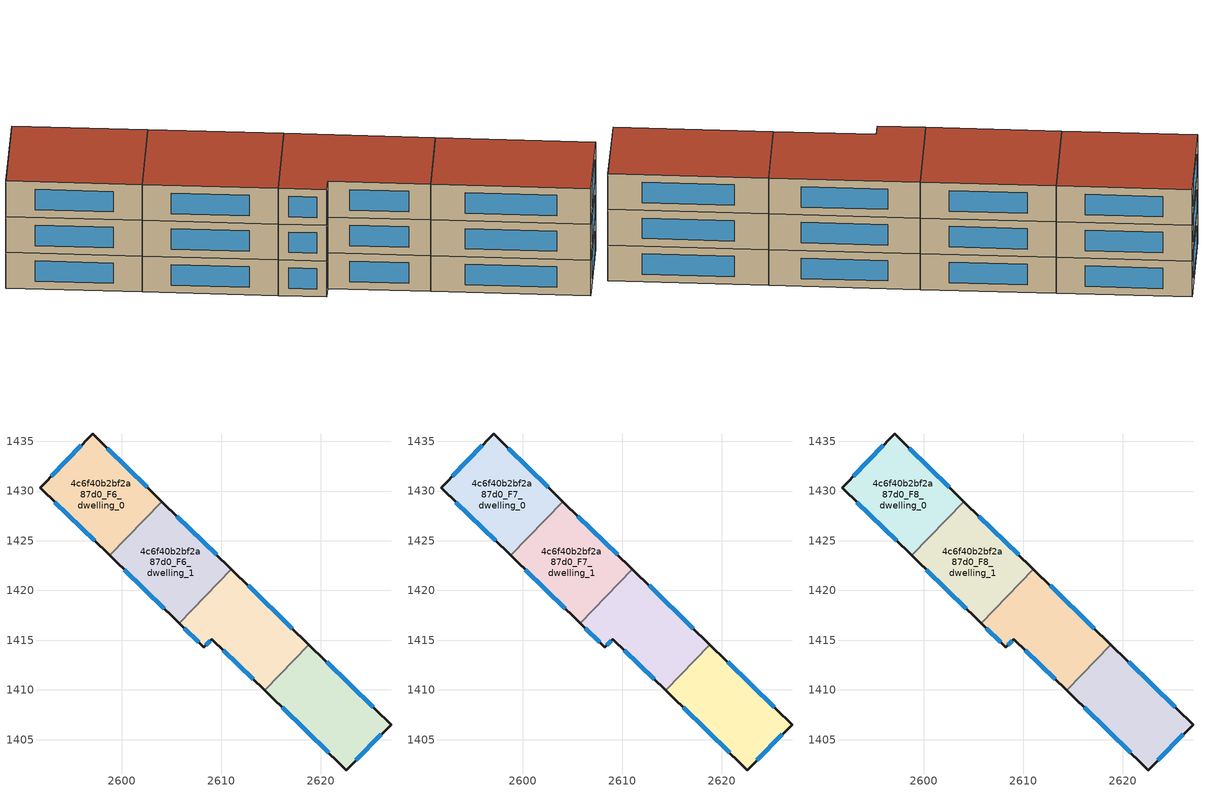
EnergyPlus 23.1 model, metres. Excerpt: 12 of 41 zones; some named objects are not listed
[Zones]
4c6f40b2bf2a87d0_F6_dwelling_0
 floor to 4c6f40b2bf2a87d0_F5_dwelling_0 (EU_floor_Construction): 2604.05,1428.94 2598.78,1423.54 2591.78,1430.35 2597.07,1435.74 z18
 wall outside (EU_wall_Construction): 2604.05,1428.94 2597.07,1435.74 2591.78,1430.35 2598.78,1423.54 z18:21
 wall to 4c6f40b2bf2a87d0_F6_dwelling_1 (EU_wall_Construction): 2598.78,1423.54 2604.05,1428.94 z18:21
 window (EU_Window_Construction): 2595.94,1434.58 2592.92,1431.5 / 2602.55,1430.4 2598.57,1434.28 / 2593.28,1428.89 2597.28,1424.99 z18.64:20.36
4c6f40b2bf2a87d0_F6_dwelling_1
 floor to 4c6f40b2bf2a87d0_F5_dwelling_1 (EU_floor_Construction): 2611.04,1422.14 2605.77,1416.73 2598.78,1423.54 2604.05,1428.94 z18
 wall outside (EU_wall_Construction): 2611.04,1422.14 2604.05,1428.94 / 2598.78,1423.54 2605.77,1416.73 z18:21
 wall to 4c6f40b2bf2a87d0_F6_dwelling_2 (EU_wall_Construction): 2605.77,1416.73 2611.04,1422.14 z18:21
 window (EU_Window_Construction): 2609.54,1423.6 2605.55,1427.49 / 2600.28,1422.08 2604.27,1418.19 z18.64:20.36
4c6f40b2bf2a87d0_F6_dwelling_2
 floor to 4c6f40b2bf2a87d0_F5_dwelling_2 (EU_floor_Construction): 2618.83,1414.55 2614.36,1409.96 2609.08,1415.11 2608.27,1414.29 2605.77,1416.73 2611.04,1422.14 z18
 wall outside (EU_wall_Construction): 2605.77,1416.73 2608.27,1414.29 2609.08,1415.11 2614.36,1409.96 / 2618.83,1414.55 2611.04,1422.14 z18:21
 wall to 4c6f40b2bf2a87d0_F6_dwelling_3 (EU_wall_Construction): 2614.36,1409.96 2618.83,1414.55 z18:21
 window (EU_Window_Construction): 2608.44,1414.47 2608.9,1414.94 / 2606.31,1416.21 2607.74,1414.82 / 2617.16,1416.18 2612.71,1420.51 / 2610.21,1414.01 2613.23,1411.07 z18.64:20.36
4c6f40b2bf2a87d0_F6_dwelling_3
 floor to 4c6f40b2bf2a87d0_F5_dwelling_3 (EU_floor_Construction): 2627.08,1406.52 2622.59,1401.95 2614.36,1409.96 2618.83,1414.55 z18
 wall outside (EU_wall_Construction): 2614.36,1409.96 2622.59,1401.95 2627.08,1406.52 2618.83,1414.55 z18:21
 window (EU_Window_Construction): 2625.31,1408.24 2620.6,1412.83 / 2623.55,1402.93 2626.12,1405.54 / 2616.12,1408.25 2620.83,1403.66 z18.64:20.36
4c6f40b2bf2a87d0_F7_dwelling_0
 floor to 4c6f40b2bf2a87d0_F6_dwelling_0 (EU_floor_Construction): 2604.05,1428.94 2598.78,1423.54 2591.78,1430.35 2597.07,1435.74 z21
 wall outside (EU_wall_Construction): 2604.05,1428.94 2597.07,1435.74 2591.78,1430.35 2598.78,1423.54 z21:24
 wall to 4c6f40b2bf2a87d0_F7_dwelling_1 (EU_wall_Construction): 2598.78,1423.54 2604.05,1428.94 z21:24
 window (EU_Window_Construction): 2595.94,1434.58 2592.92,1431.5 / 2602.55,1430.4 2598.57,1434.28 / 2593.28,1428.89 2597.28,1424.99 z21.64:23.36
4c6f40b2bf2a87d0_F7_dwelling_1
 floor to 4c6f40b2bf2a87d0_F6_dwelling_1 (EU_floor_Construction): 2611.04,1422.14 2605.77,1416.73 2598.78,1423.54 2604.05,1428.94 z21
 wall outside (EU_wall_Construction): 2611.04,1422.14 2604.05,1428.94 / 2598.78,1423.54 2605.77,1416.73 z21:24
 wall to 4c6f40b2bf2a87d0_F7_dwelling_2 (EU_wall_Construction): 2605.77,1416.73 2611.04,1422.14 z21:24
 window (EU_Window_Construction): 2609.54,1423.6 2605.55,1427.49 / 2600.28,1422.08 2604.27,1418.19 z21.64:23.36
4c6f40b2bf2a87d0_F7_dwelling_2
 floor to 4c6f40b2bf2a87d0_F6_dwelling_2 (EU_floor_Construction): 2618.83,1414.55 2614.36,1409.96 2609.08,1415.11 2608.27,1414.29 2605.77,1416.73 2611.04,1422.14 z21
 wall outside (EU_wall_Construction): 2605.77,1416.73 2608.27,1414.29 2609.08,1415.11 2614.36,1409.96 / 2618.83,1414.55 2611.04,1422.14 z21:24
 wall to 4c6f40b2bf2a87d0_F7_dwelling_3 (EU_wall_Construction): 2614.36,1409.96 2618.83,1414.55 z21:24
 window (EU_Window_Construction): 2608.44,1414.47 2608.9,1414.94 / 2606.31,1416.21 2607.74,1414.82 / 2617.16,1416.18 2612.71,1420.51 / 2610.21,1414.01 2613.23,1411.07 z21.64:23.36
4c6f40b2bf2a87d0_F7_dwelling_3
 floor to 4c6f40b2bf2a87d0_F6_dwelling_3 (EU_floor_Construction): 2627.08,1406.52 2622.59,1401.95 2614.36,1409.96 2618.83,1414.55 z21
 wall outside (EU_wall_Construction): 2614.36,1409.96 2622.59,1401.95 2627.08,1406.52 2618.83,1414.55 z21:24
 window (EU_Window_Construction): 2625.31,1408.24 2620.6,1412.83 / 2623.55,1402.93 2626.12,1405.54 / 2616.12,1408.25 2620.83,1403.66 z21.64:23.36
4c6f40b2bf2a87d0_F8_dwelling_0
 floor to 4c6f40b2bf2a87d0_F7_dwelling_0 (EU_floor_Construction): 2604.05,1428.94 2598.78,1423.54 2591.78,1430.35 2597.07,1435.74 z24
 wall outside (EU_wall_Construction): 2604.05,1428.94 2597.07,1435.74 2591.78,1430.35 2598.78,1423.54 z24:27
 wall to 4c6f40b2bf2a87d0_F8_dwelling_1 (EU_wall_Construction): 2598.78,1423.54 2604.05,1428.94 z24:27
 window (EU_Window_Construction): 2595.94,1434.58 2592.92,1431.5 / 2602.55,1430.4 2598.57,1434.28 / 2593.28,1428.89 2597.28,1424.99 z24.64:26.36
 roof outside (EU_roof_Construction): 2598.78,1423.54 2604.05,1428.94 2597.07,1435.74 2591.78,1430.35 z27
4c6f40b2bf2a87d0_F8_dwelling_1
 floor to 4c6f40b2bf2a87d0_F7_dwelling_1 (EU_floor_Construction): 2611.04,1422.14 2605.77,1416.73 2598.78,1423.54 2604.05,1428.94 z24
 wall outside (EU_wall_Construction): 2611.04,1422.14 2604.05,1428.94 / 2598.78,1423.54 2605.77,1416.73 z24:27
 wall to 4c6f40b2bf2a87d0_F8_dwelling_2 (EU_wall_Construction): 2605.77,1416.73 2611.04,1422.14 z24:27
 window (EU_Window_Construction): 2609.54,1423.6 2605.55,1427.49 / 2600.28,1422.08 2604.27,1418.19 z24.64:26.36
 roof outside (EU_roof_Construction): 2605.77,1416.73 2611.04,1422.14 2604.05,1428.94 2598.78,1423.54 z27
4c6f40b2bf2a87d0_F8_dwelling_2
 floor to 4c6f40b2bf2a87d0_F7_dwelling_2 (EU_floor_Construction): 2618.83,1414.55 2614.36,1409.96 2609.08,1415.11 2608.27,1414.29 2605.77,1416.73 2611.04,1422.14 z24
 wall outside (EU_wall_Construction): 2605.77,1416.73 2608.27,1414.29 2609.08,1415.11 2614.36,1409.96 / 2618.83,1414.55 2611.04,1422.14 z24:27
 wall to 4c6f40b2bf2a87d0_F8_dwelling_3 (EU_wall_Construction): 2614.36,1409.96 2618.83,1414.55 z24:27
 window (EU_Window_Construction): 2608.44,1414.47 2608.9,1414.94 / 2606.31,1416.21 2607.74,1414.82 / 2617.16,1416.18 2612.71,1420.51 / 2610.21,1414.01 2613.23,1411.07 z24.64:26.36
 roof outside (EU_roof_Construction): 2614.36,1409.96 2618.83,1414.55 2611.04,1422.14 2605.77,1416.73 2608.27,1414.29 2609.08,1415.11 z27
4c6f40b2bf2a87d0_F8_dwelling_3
 floor to 4c6f40b2bf2a87d0_F7_dwelling_3 (EU_floor_Construction): 2627.08,1406.52 2622.59,1401.95 2614.36,1409.96 2618.83,1414.55 z24
 wall outside (EU_wall_Construction): 2614.36,1409.96 2622.59,1401.95 2627.08,1406.52 2618.83,1414.55 z24:27
 window (EU_Window_Construction): 2625.31,1408.24 2620.6,1412.83 / 2623.55,1402.93 2626.12,1405.54 / 2616.12,1408.25 2620.83,1403.66 z24.64:26.36
 roof outside (EU_roof_Construction): 2622.59,1401.95 2627.08,1406.52 2618.83,1414.55 2614.36,1409.96 z27
[Building]
EU S2 Campaign: North Axis=0; Terrain=City; Solar Distribution=FullExterior
[Site:Location]
Yerevan-Zvartnots.Intl.AP: Latitude=40.15; Longitude=44.383; Time Zone=4; Elevation=854
[SizingPeriod:WeatherFileDays]
AnnualSizingPeriod: Begin Month=1; Begin Day of Month=1; End Month=12; End Day of Month=31; Day of Week for Start Day=Monday; Use Weather File Daylight Saving Period=No; Use Weather File Rain and Snow Indicators=No
[MATERIAL]
EU_InternalMass_Material: Roughness=MediumRough; Thickness=0.1; Conductivity=1; Density=1800; Specific Heat=900; Thermal Absorptance=0.9; Solar Absorptance=0.7; Visible Absorptance=0.7
[MATERIAL:NOMASS] Roughness=MediumRough; Thermal Absorptance=0.9; Solar Absorptance=0.7; Visible Absorptance=0.7
Name | Thermal Resistance
EU_wall_NoMass | 1.05043
EU_roof_NoMass | 1.45357
EU_floor_NoMass | 0.478065
[WINDOWMATERIAL:SIMPLEGLAZINGSYSTEM]
EU_Window_SimpleGlazing: UFactor=2.5566; Solar Heat Gain Coefficient=0.75; Visible Transmittance=0.75
[CONSTRUCTION]
EU_wall_Construction: EU_wall_NoMass
EU_roof_Construction: EU_roof_NoMass
EU_floor_Construction: EU_floor_NoMass
EU_Window_Construction: EU_Window_SimpleGlazing
EU_InternalMass_Construction: EU_InternalMass_Material
[ZONE] Type=1; Multiplier=1; Ceiling Height=autocalculate; Floor Area=autocalculate; Part of Total Floor Area=Yes
Name | Volume
4c6f40b2bf2a87d0_F6_dwelling_0; 4c6f40b2bf2a87d0_F7_dwelling_0; 4c6f40b2bf2a87d0_F8_dwelling_0 | 220.94
4c6f40b2bf2a87d0_F6_dwelling_1; 4c6f40b2bf2a87d0_F7_dwelling_1; 4c6f40b2bf2a87d0_F8_dwelling_1 | 220.938
4c6f40b2bf2a87d0_F6_dwelling_2; 4c6f40b2bf2a87d0_F7_dwelling_2; 4c6f40b2bf2a87d0_F8_dwelling_2 | 220.93
4c6f40b2bf2a87d0_F6_dwelling_3; 4c6f40b2bf2a87d0_F7_dwelling_3; 4c6f40b2bf2a87d0_F8_dwelling_3 | 220.931
[INTERNALMASS] Construction=EU_InternalMass_Construction
Name | Zone or ZoneList | Surface Area
4c6f40b2bf2a87d0_F6_dwelling_0_EU_InternalMass | 4c6f40b2bf2a87d0_F6_dwelling_0 | 73.6467
4c6f40b2bf2a87d0_F6_dwelling_1_EU_InternalMass | 4c6f40b2bf2a87d0_F6_dwelling_1 | 73.6461
4c6f40b2bf2a87d0_F6_dwelling_2_EU_InternalMass | 4c6f40b2bf2a87d0_F6_dwelling_2 | 73.6434
4c6f40b2bf2a87d0_F6_dwelling_3_EU_InternalMass | 4c6f40b2bf2a87d0_F6_dwelling_3 | 73.6437
4c6f40b2bf2a87d0_F7_dwelling_0_EU_InternalMass | 4c6f40b2bf2a87d0_F7_dwelling_0 | 73.6467
4c6f40b2bf2a87d0_F7_dwelling_1_EU_InternalMass | 4c6f40b2bf2a87d0_F7_dwelling_1 | 73.6461
4c6f40b2bf2a87d0_F7_dwelling_2_EU_InternalMass | 4c6f40b2bf2a87d0_F7_dwelling_2 | 73.6434
4c6f40b2bf2a87d0_F7_dwelling_3_EU_InternalMass | 4c6f40b2bf2a87d0_F7_dwelling_3 | 73.6437
4c6f40b2bf2a87d0_F8_dwelling_0_EU_InternalMass | 4c6f40b2bf2a87d0_F8_dwelling_0 | 73.6467
4c6f40b2bf2a87d0_F8_dwelling_1_EU_InternalMass | 4c6f40b2bf2a87d0_F8_dwelling_1 | 73.6461
4c6f40b2bf2a87d0_F8_dwelling_2_EU_InternalMass | 4c6f40b2bf2a87d0_F8_dwelling_2 | 73.6434
4c6f40b2bf2a87d0_F8_dwelling_3_EU_InternalMass | 4c6f40b2bf2a87d0_F8_dwelling_3 | 73.6437
[OTHEREQUIPMENT] Fuel Type=Electricity; Design Level Calculation Method=Watts/Area; Power per Zone Floor Area=1; Fraction Latent=0; Fraction Radiant=0; Fraction Lost=0; Carbon Dioxide Generation Rate=0; EndUse Subcategory=EU_Step8_InternalGains
Name | Zone or ZoneList or Space or SpaceList | Schedule
EU_Step8_InternalGain_4c6f40b2bf2a87d0_F6_dwelling_0_f000 | 4c6f40b2bf2a87d0_F6_dwelling_0 | EU_Step8_GainSchedule_4c6f40b2bf2a87d0_F6_dwelling_0_f000
EU_Step8_InternalGain_4c6f40b2bf2a87d0_F6_dwelling_1_f000 | 4c6f40b2bf2a87d0_F6_dwelling_1 | EU_Step8_GainSchedule_4c6f40b2bf2a87d0_F6_dwelling_1_f000
EU_Step8_InternalGain_4c6f40b2bf2a87d0_F6_dwelling_2_f000 | 4c6f40b2bf2a87d0_F6_dwelling_2 | EU_Step8_GainSchedule_4c6f40b2bf2a87d0_F6_dwelling_2_f000
EU_Step8_InternalGain_4c6f40b2bf2a87d0_F6_dwelling_3_f000 | 4c6f40b2bf2a87d0_F6_dwelling_3 | EU_Step8_GainSchedule_4c6f40b2bf2a87d0_F6_dwelling_3_f000
EU_Step8_InternalGain_4c6f40b2bf2a87d0_F7_dwelling_0_f000 | 4c6f40b2bf2a87d0_F7_dwelling_0 | EU_Step8_GainSchedule_4c6f40b2bf2a87d0_F7_dwelling_0_f000
EU_Step8_InternalGain_4c6f40b2bf2a87d0_F7_dwelling_1_f000 | 4c6f40b2bf2a87d0_F7_dwelling_1 | EU_Step8_GainSchedule_4c6f40b2bf2a87d0_F7_dwelling_1_f000
EU_Step8_InternalGain_4c6f40b2bf2a87d0_F7_dwelling_2_f000 | 4c6f40b2bf2a87d0_F7_dwelling_2 | EU_Step8_GainSchedule_4c6f40b2bf2a87d0_F7_dwelling_2_f000
EU_Step8_InternalGain_4c6f40b2bf2a87d0_F7_dwelling_3_f000 | 4c6f40b2bf2a87d0_F7_dwelling_3 | EU_Step8_GainSchedule_4c6f40b2bf2a87d0_F7_dwelling_3_f000
EU_Step8_InternalGain_4c6f40b2bf2a87d0_F8_dwelling_0_f000 | 4c6f40b2bf2a87d0_F8_dwelling_0 | EU_Step8_GainSchedule_4c6f40b2bf2a87d0_F8_dwelling_0_f000
EU_Step8_InternalGain_4c6f40b2bf2a87d0_F8_dwelling_1_f000 | 4c6f40b2bf2a87d0_F8_dwelling_1 | EU_Step8_GainSchedule_4c6f40b2bf2a87d0_F8_dwelling_1_f000
EU_Step8_InternalGain_4c6f40b2bf2a87d0_F8_dwelling_2_f000 | 4c6f40b2bf2a87d0_F8_dwelling_2 | EU_Step8_GainSchedule_4c6f40b2bf2a87d0_F8_dwelling_2_f000
EU_Step8_InternalGain_4c6f40b2bf2a87d0_F8_dwelling_3_f000 | 4c6f40b2bf2a87d0_F8_dwelling_3 | EU_Step8_GainSchedule_4c6f40b2bf2a87d0_F8_dwelling_3_f000
[ZONEVENTILATION:DESIGNFLOWRATE] Schedule=EU_AlwaysOn; Design Flow Rate Calculation Method=AirChanges/Hour; Air Changes per Hour=0.557805; Ventilation Type=Natural; Fan Pressure Rise=0; Fan Total Efficiency=1; Constant Term Coefficient=1; Temperature Term Coefficient=0; Velocity Term Coefficient=0; Velocity Squared Term Coefficient=0; Minimum Indoor Temperature=-100; Maximum Indoor Temperature=100; Delta Temperature=-100; Minimum Outdoor Temperature=-100; Maximum Outdoor Temperature=100; Maximum Wind Speed=40
Name | Zone or ZoneList or Space or SpaceList
EU_ConstantAir_4c6f40b2bf2a87d0_F6_dwelling_0 | 4c6f40b2bf2a87d0_F6_dwelling_0
EU_ConstantAir_4c6f40b2bf2a87d0_F6_dwelling_1 | 4c6f40b2bf2a87d0_F6_dwelling_1
EU_ConstantAir_4c6f40b2bf2a87d0_F6_dwelling_2 | 4c6f40b2bf2a87d0_F6_dwelling_2
EU_ConstantAir_4c6f40b2bf2a87d0_F6_dwelling_3 | 4c6f40b2bf2a87d0_F6_dwelling_3
EU_ConstantAir_4c6f40b2bf2a87d0_F7_dwelling_0 | 4c6f40b2bf2a87d0_F7_dwelling_0
EU_ConstantAir_4c6f40b2bf2a87d0_F7_dwelling_1 | 4c6f40b2bf2a87d0_F7_dwelling_1
EU_ConstantAir_4c6f40b2bf2a87d0_F7_dwelling_2 | 4c6f40b2bf2a87d0_F7_dwelling_2
EU_ConstantAir_4c6f40b2bf2a87d0_F7_dwelling_3 | 4c6f40b2bf2a87d0_F7_dwelling_3
EU_ConstantAir_4c6f40b2bf2a87d0_F8_dwelling_0 | 4c6f40b2bf2a87d0_F8_dwelling_0
EU_ConstantAir_4c6f40b2bf2a87d0_F8_dwelling_1 | 4c6f40b2bf2a87d0_F8_dwelling_1
EU_ConstantAir_4c6f40b2bf2a87d0_F8_dwelling_2 | 4c6f40b2bf2a87d0_F8_dwelling_2
EU_ConstantAir_4c6f40b2bf2a87d0_F8_dwelling_3 | 4c6f40b2bf2a87d0_F8_dwelling_3
[HVACTEMPLATE:THERMOSTAT] Constant Heating Setpoint=20; Constant Cooling Setpoint=50
EU_HeatOnly_4c6f40b2bf2a87d0_F7_dwelling_0; EU_HeatOnly_4c6f40b2bf2a87d0_F7_dwelling_1; EU_HeatOnly_4c6f40b2bf2a87d0_F7_dwelling_2; EU_HeatOnly_4c6f40b2bf2a87d0_F7_dwelling_3; EU_HeatOnly_4c6f40b2bf2a87d0_F8_dwelling_0; EU_HeatOnly_4c6f40b2bf2a87d0_F8_dwelling_1; EU_HeatOnly_4c6f40b2bf2a87d0_F8_dwelling_2; EU_HeatOnly_4c6f40b2bf2a87d0_F8_dwelling_3
[HVACTEMPLATE:ZONE:IDEALLOADSAIRSYSTEM] System Availability Schedule=EU_AlwaysOn; Maximum Heating Supply Air Temperature=50; Minimum Cooling Supply Air Temperature=13; Maximum Heating Supply Air Humidity Ratio=0.0156; Minimum Cooling Supply Air Humidity Ratio=0.0077; Heating Limit=NoLimit; Cooling Limit=NoLimit; Heating Availability Schedule=EU_AlwaysOn; Cooling Availability Schedule=EU_CoolingOff; Dehumidification Control Type=ConstantSensibleHeatRatio; Cooling Sensible Heat Ratio=0.7; Dehumidification Setpoint=60; Humidification Control Type=None; Humidification Setpoint=30; Outdoor Air Method=None; Outdoor Air Flow Rate per Person=0.00944; Outdoor Air Flow Rate per Zone Floor Area=0; Outdoor Air Flow Rate per Zone=0; Demand Controlled Ventilation Type=None; Outdoor Air Economizer Type=NoEconomizer; Heat Recovery Type=None; Sensible Heat Recovery Effectiveness=0.7; Latent Heat Recovery Effectiveness=0.65
Name | Template Thermostat
4c6f40b2bf2a87d0_F6_dwelling_0 | EU_HeatOnly_4c6f40b2bf2a87d0_F6_dwelling_0
4c6f40b2bf2a87d0_F6_dwelling_1 | EU_HeatOnly_4c6f40b2bf2a87d0_F6_dwelling_1
4c6f40b2bf2a87d0_F6_dwelling_2 | EU_HeatOnly_4c6f40b2bf2a87d0_F6_dwelling_2
4c6f40b2bf2a87d0_F6_dwelling_3 | EU_HeatOnly_4c6f40b2bf2a87d0_F6_dwelling_3
4c6f40b2bf2a87d0_F7_dwelling_0 | EU_HeatOnly_4c6f40b2bf2a87d0_F7_dwelling_0
4c6f40b2bf2a87d0_F7_dwelling_1 | EU_HeatOnly_4c6f40b2bf2a87d0_F7_dwelling_1
4c6f40b2bf2a87d0_F7_dwelling_2 | EU_HeatOnly_4c6f40b2bf2a87d0_F7_dwelling_2
4c6f40b2bf2a87d0_F7_dwelling_3 | EU_HeatOnly_4c6f40b2bf2a87d0_F7_dwelling_3
4c6f40b2bf2a87d0_F8_dwelling_0 | EU_HeatOnly_4c6f40b2bf2a87d0_F8_dwelling_0
4c6f40b2bf2a87d0_F8_dwelling_1 | EU_HeatOnly_4c6f40b2bf2a87d0_F8_dwelling_1
4c6f40b2bf2a87d0_F8_dwelling_2 | EU_HeatOnly_4c6f40b2bf2a87d0_F8_dwelling_2
4c6f40b2bf2a87d0_F8_dwelling_3 | EU_HeatOnly_4c6f40b2bf2a87d0_F8_dwelling_3
[SIZING:ZONE] Zone Cooling Design Supply Air Temperature Input Method=SupplyAirTemperature; Zone Cooling Design Supply Air Temperature=13; Zone Heating Design Supply Air Temperature Input Method=SupplyAirTemperature; Zone Heating Design Supply Air Temperature=50; Zone Cooling Design Supply Air Humidity Ratio=0.008; Zone Heating Design Supply Air Humidity Ratio=0.008; Cooling Design Air Flow Method=DesignDay; Cooling Design Air Flow Rate=0; Cooling Minimum Air Flow per Zone Floor Area=0.000762; Cooling Minimum Air Flow=0; Cooling Minimum Air Flow Fraction=0.2; Heating Design Air Flow Method=DesignDay; Heating Design Air Flow Rate=0; Heating Maximum Air Flow per Zone Floor Area=0.002032; Heating Maximum Air Flow=0.141576; Heating Maximum Air Flow Fraction=0.3; Account for Dedicated Outdoor Air System=No; Dedicated Outdoor Air System Control Strategy=NeutralSupplyAir; Dedicated Outdoor Air Low Setpoint Temperature for Design=autosize; Dedicated Outdoor Air High Setpoint Temperature for Design=autosize; Zone Load Sizing Method=Sensible Load Only No Latent Load; Zone Latent Cooling Design Supply Air Humidity Ratio Input Method=HumidityRatioDifference; Zone Cooling Design Supply Air Humidity Ratio Difference=0.005; Zone Latent Heating Design Supply Air Humidity Ratio Input Method=HumidityRatioDifference; Zone Humidification Design Supply Air Humidity Ratio Difference=0.005
4c6f40b2bf2a87d0_F6_dwelling_0; 4c6f40b2bf2a87d0_F6_dwelling_1; 4c6f40b2bf2a87d0_F6_dwelling_2; 4c6f40b2bf2a87d0_F6_dwelling_3; 4c6f40b2bf2a87d0_F7_dwelling_0; 4c6f40b2bf2a87d0_F7_dwelling_1; 4c6f40b2bf2a87d0_F7_dwelling_2; 4c6f40b2bf2a87d0_F7_dwelling_3; 4c6f40b2bf2a87d0_F8_dwelling_0; 4c6f40b2bf2a87d0_F8_dwelling_1; 4c6f40b2bf2a87d0_F8_dwelling_2; 4c6f40b2bf2a87d0_F8_dwelling_3
[SCHEDULE:CONSTANT]
Name | Hourly Value
EU_AlwaysOn | 1
EU_CoolingOff | 0
[SCHEDULE:FILE] Column Number=1; Rows to Skip at Top=0; Number of Hours of Data=8760; Column Separator=Comma; Interpolate to Timestep=No; Minutes per Item=60; Adjust Schedule for Daylight Savings=Yes
Name | File
EU_Step8_GainSchedule_4c6f40b2bf2a87d0_F6_dwelling_0_f000 | ../../schedules/4c6f40b2bf2a87d0/4c6f40b2bf2a87d0_F6_dwelling_0_f000_gain.csv
EU_Step8_GainSchedule_4c6f40b2bf2a87d0_F6_dwelling_1_f000 | ../../schedules/4c6f40b2bf2a87d0/4c6f40b2bf2a87d0_F6_dwelling_1_f000_gain.csv
EU_Step8_GainSchedule_4c6f40b2bf2a87d0_F6_dwelling_2_f000 | ../../schedules/4c6f40b2bf2a87d0/4c6f40b2bf2a87d0_F6_dwelling_2_f000_gain.csv
EU_Step8_GainSchedule_4c6f40b2bf2a87d0_F6_dwelling_3_f000 | ../../schedules/4c6f40b2bf2a87d0/4c6f40b2bf2a87d0_F6_dwelling_3_f000_gain.csv
EU_Step8_GainSchedule_4c6f40b2bf2a87d0_F7_dwelling_0_f000 | ../../schedules/4c6f40b2bf2a87d0/4c6f40b2bf2a87d0_F7_dwelling_0_f000_gain.csv
EU_Step8_GainSchedule_4c6f40b2bf2a87d0_F7_dwelling_1_f000 | ../../schedules/4c6f40b2bf2a87d0/4c6f40b2bf2a87d0_F7_dwelling_1_f000_gain.csv
EU_Step8_GainSchedule_4c6f40b2bf2a87d0_F7_dwelling_2_f000 | ../../schedules/4c6f40b2bf2a87d0/4c6f40b2bf2a87d0_F7_dwelling_2_f000_gain.csv
EU_Step8_GainSchedule_4c6f40b2bf2a87d0_F7_dwelling_3_f000 | ../../schedules/4c6f40b2bf2a87d0/4c6f40b2bf2a87d0_F7_dwelling_3_f000_gain.csv
EU_Step8_GainSchedule_4c6f40b2bf2a87d0_F8_dwelling_0_f000 | ../../schedules/4c6f40b2bf2a87d0/4c6f40b2bf2a87d0_F8_dwelling_0_f000_gain.csv
EU_Step8_GainSchedule_4c6f40b2bf2a87d0_F8_dwelling_1_f000 | ../../schedules/4c6f40b2bf2a87d0/4c6f40b2bf2a87d0_F8_dwelling_1_f000_gain.csv
EU_Step8_GainSchedule_4c6f40b2bf2a87d0_F8_dwelling_2_f000 | ../../schedules/4c6f40b2bf2a87d0/4c6f40b2bf2a87d0_F8_dwelling_2_f000_gain.csv
EU_Step8_GainSchedule_4c6f40b2bf2a87d0_F8_dwelling_3_f000 | ../../schedules/4c6f40b2bf2a87d0/4c6f40b2bf2a87d0_F8_dwelling_3_f000_gain.csv
